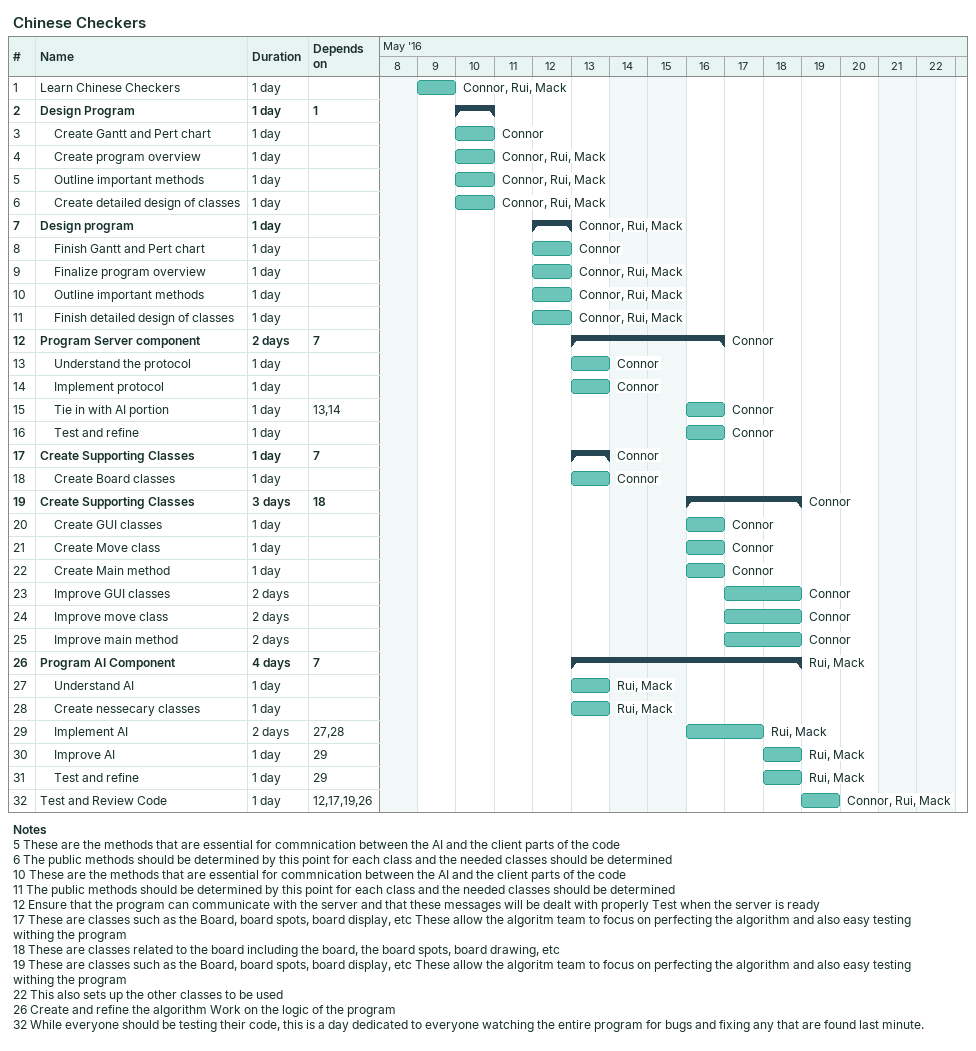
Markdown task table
Chinese Checkers

| ID | Level | Task | Duration | Start | Finish | Predecessors | Resources |
|---|---|---|---|---|---|---|---|
| 1 | 1 | Learn Chinese Checkers | 1d | 2016-05-09 | 2016-05-09 |  | Connor, Rui, Mack |
| 2 | 1 | **Design Program** | 1d | 2016-05-10 | 2016-05-10 | 1 |  |
| 3 | 2 | Create Gantt and Pert chart | 1d | 2016-05-10 | 2016-05-10 |  | Connor |
| 4 | 2 | Create program overview | 1d | 2016-05-10 | 2016-05-10 |  | Connor, Rui, Mack |
| 5 | 2 | Outline important methods | 1d | 2016-05-10 | 2016-05-10 |  | Connor, Rui, Mack |
| 6 | 2 | Create detailed design of classes | 1d | 2016-05-10 | 2016-05-10 |  | Connor, Rui, Mack |
| 7 | 1 | **Design program** | 1d | 2016-05-12 | 2016-05-12 |  | Connor, Rui, Mack |
| 8 | 2 | Finish Gantt and Pert chart | 1d | 2016-05-12 | 2016-05-12 |  | Connor |
| 9 | 2 | Finalize program overview | 1d | 2016-05-12 | 2016-05-12 |  | Connor, Rui, Mack |
| 10 | 2 | Outline important methods | 1d | 2016-05-12 | 2016-05-12 |  | Connor, Rui, Mack |
| 11 | 2 | Finish detailed design of classes | 1d | 2016-05-12 | 2016-05-12 |  | Connor, Rui, Mack |
| 12 | 1 | **Program Server component** | 2d | 2016-05-13 | 2016-05-16 | 7 | Connor |
| 13 | 2 | Understand the protocol | 1d | 2016-05-13 | 2016-05-13 |  | Connor |
| 14 | 2 | Implement protocol | 1d | 2016-05-13 | 2016-05-13 |  | Connor |
| 15 | 2 | Tie in with AI portion | 1d | 2016-05-16 | 2016-05-16 | 13, 14 | Connor |
| 16 | 2 | Test and refine | 1d | 2016-05-16 | 2016-05-16 |  | Connor |
| 17 | 1 | **Create Supporting Classes** | 1d | 2016-05-13 | 2016-05-13 | 7 | Connor |
| 18 | 2 | Create Board classes | 1d | 2016-05-13 | 2016-05-13 |  | Connor |
| 19 | 1 | **Create Supporting Classes** | 3d | 2016-05-16 | 2016-05-18 | 18 | Connor |
| 20 | 2 | Create GUI classes | 1d | 2016-05-16 | 2016-05-16 |  | Connor |
| 21 | 2 | Create Move class | 1d | 2016-05-16 | 2016-05-16 |  | Connor |
| 22 | 2 | Create Main method | 1d | 2016-05-16 | 2016-05-16 |  | Connor |
| 23 | 2 | Improve GUI classes | 2d | 2016-05-17 | 2016-05-18 |  | Connor |
| 24 | 2 | Improve move class | 2d | 2016-05-17 | 2016-05-18 |  | Connor |
| 25 | 2 | Improve main method | 2d | 2016-05-17 | 2016-05-18 |  | Connor |
| 26 | 1 | **Program AI Component** | 4d | 2016-05-13 | 2016-05-18 | 7 | Rui, Mack |
| 27 | 2 | Understand AI | 1d | 2016-05-13 | 2016-05-13 |  | Rui, Mack |
| 28 | 2 | Create nessecary classes | 1d | 2016-05-13 | 2016-05-13 |  | Rui, Mack |
| 29 | 2 | Implement AI | 2d | 2016-05-16 | 2016-05-17 | 27, 28 | Rui, Mack |
| 30 | 2 | Improve AI | 1d | 2016-05-18 | 2016-05-18 | 29 | Rui, Mack |
| 31 | 2 | Test and refine | 1d | 2016-05-18 | 2016-05-18 | 29 | Rui, Mack |
| 32 | 1 | Test and Review Code | 1d | 2016-05-19 | 2016-05-19 | 12, 17, 19, 26 | Connor, Rui, Mack |

Notes
- 5: These are the methods that are essential for commnication between the AI and the client parts of the code
- 6: The public methods should be determined by this point for each class and the needed classes should be determined
- 10: These are the methods that are essential for commnication between the AI and the client parts of the code
- 11: The public methods should be determined by this point for each class and the needed classes should be determined
- 12: Ensure that the program can communicate with the server and that these messages will be dealt with properly Test when the server is ready
- 17: These are classes such as the Board, board spots, board display, etc These allow the algoritm team to focus on perfecting the algorithm and also easy testing withing the program
- 18: These are classes related to the board including the board, the board spots, board drawing, etc
- 19: These are classes such as the Board, board spots, board display, etc These allow the algoritm team to focus on perfecting the algorithm and also easy testing withing the program
- 22: This also sets up the other classes to be used
- 26: Create and refine the algorithm Work on the logic of the program
- 32: While everyone should be testing their code, this is a day dedicated to everyone watching the entire program for bugs and fixing any that are found last minute.
